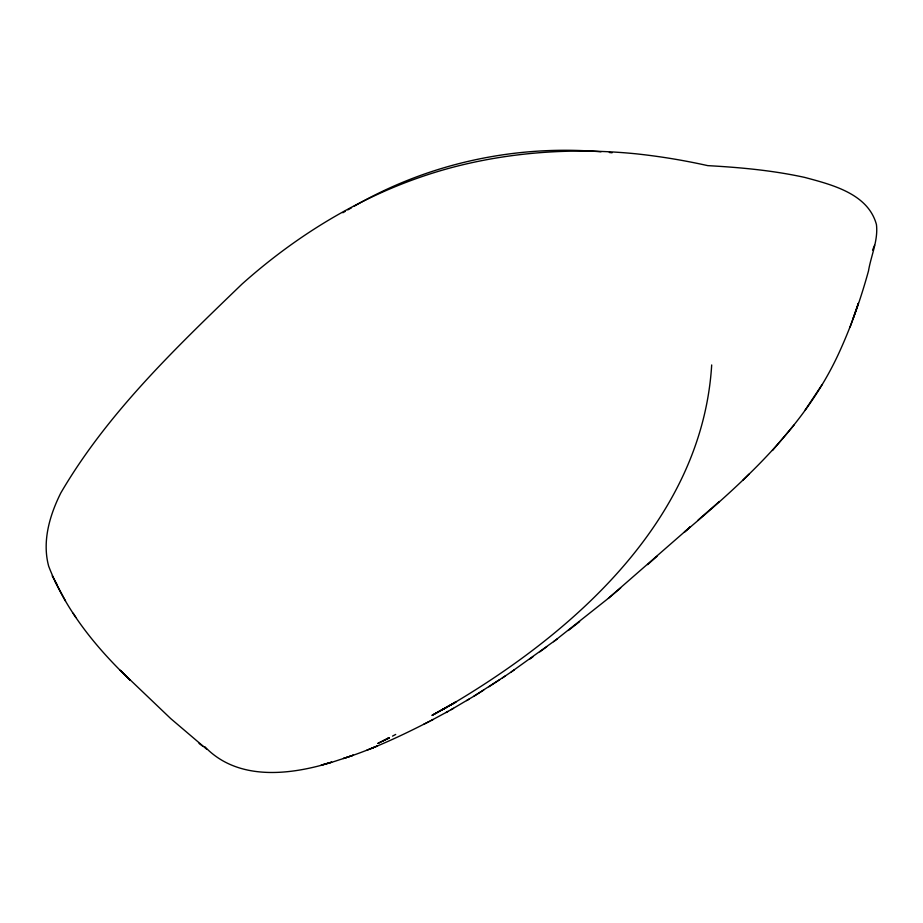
<?xml version="1.0" encoding="UTF-8"?>
<svg xmlns="http://www.w3.org/2000/svg" width="923" height="923" viewBox="0 0 923 923"><rect width="100%" height="100%" fill="white"/><g stroke="black" fill="none" stroke-linecap="round" stroke-linejoin="round"><path stroke-width="1.38" d="M711.691 364.954C702.253 519.038 574.775 631.909 450.32 705.218M553.592 641.693L608.43 598.277L690.45 526.71L684.37 532.121C745.253 480.652 806.471 425.157 839.815 351.063C851.571 325.208 860.963 298.314 868.497 270.935C871.047 255.509 878.304 240.453 876.446 224.577C868.082 193.611 831.854 184.715 804.718 177.412C772.839 170.42 740.269 167.432 707.733 165.632C684.105 160.348 660.187 156.402 636.109 153.818C579.552 148.165 522.072 151.107 466.634 163.867C382.699 183.123 305.917 226.943 242.011 284.076C175.866 347.856 107.483 413.019 60.803 492.963C49.68 515.276 41.973 541.328 48.654 566.145C65.521 610.253 96.257 647.819 130.155 680.124L120.094 670.248L170.743 718.613L206.59 749.118M853.198 318.366L858.402 303.252L850.141 326.973M872.57 250.133L874.577 245.264M805.087 410.193L822.093 384.614M772.505 450.505L794.011 425.065M742.911 480.202L749.084 474.099M647.6 564.645L657.003 556.315M698.111 520.041L719.363 501.489M608.43 598.277L620.648 587.974M568.337 630.49L579.598 621.664M546.693 646.792L539.77 651.88M557.388 638.854L511.227 671.956M529.848 659.022L532.986 656.749M451.139 709.66L473.903 696.207L505.239 675.994M502.493 677.851L514.238 669.913M488.855 686.781L499.712 679.697M473.903 696.207L483.675 690.092M466.634 700.603L469.08 699.149M342.848 212.74L345.317 211.321M347.798 209.89L351.513 207.756M353.994 206.337C428.214 163.313 515.622 144.542 601 151.799M455.674 702.034L431.929 715.429L455.847 702.045L441.944 709.949L444.032 708.795M430.903 720.632L448.093 711.368M446.005 712.544L453.481 708.333M446.121 707.606L433.395 714.644M387.383 738.781L389.356 737.742L377.853 743.35M392.517 736.116L395.69 734.443M429.622 721.278C400.594 736.185 370.919 750.111 339.664 759.721C296.548 774.305 239.818 783.431 204.825 746.707M433.129 719.479L426.391 722.94M423.703 724.313L425.699 723.297M382.687 741.1L389.356 737.742L387.233 738.781M378.176 743.361L389.356 737.742M371.669 748.299L377.553 745.899L369.281 749.257M366.835 750.214L373.423 747.595M609.33 152.491L612.076 152.78M199.068 743.43L202.783 746.234M73.217 613.287L75.848 617.452M52.207 575.917L56.788 584.121M65.498 600.965L54.63 580.648M353.094 755.256L343.541 758.464L353.094 755.256M331.553 762.19L321.319 765.121L331.553 762.19"/></g></svg>
